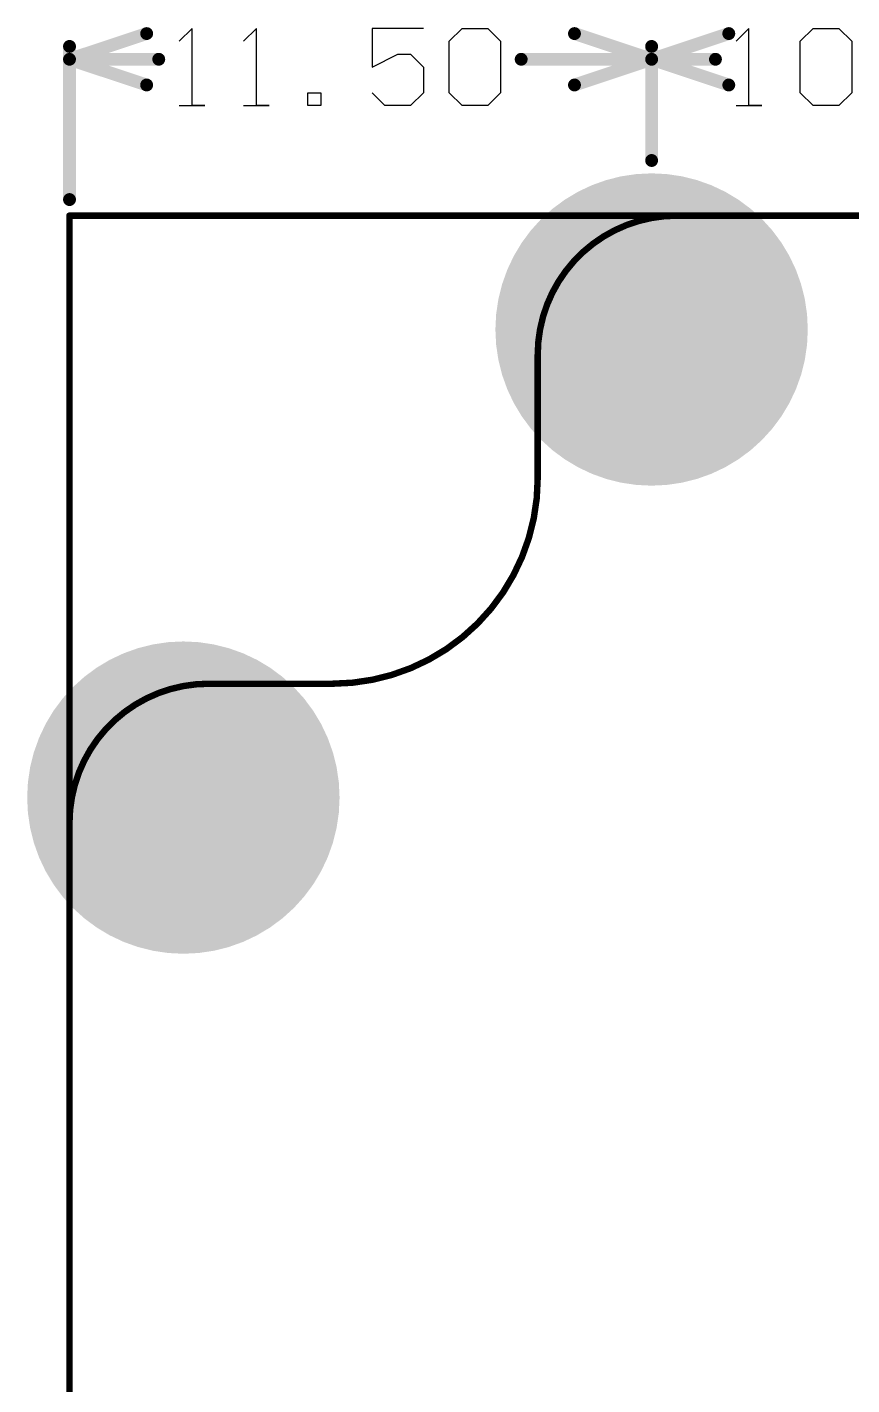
# Model space of a CAD drawing. Header units: millimetres. Extents: x 18.6 to 91.5, y 20.1 to 88.8.
# Drawn here: x 26.56 to 42.86, y 59.3 to 86.12 of the extents above; entities that cross this region are included whole.
import ezdxf

# ---------------------------------------------------------------- set-up
doc = ezdxf.new("R2010")
doc.units = ezdxf.units.MM
for name, color, linetype in [('BottomLayer', 5, 'Continuous'), ('BottomSolder', 6, 'Continuous'), ('KeepOutLayer', 6, 'Continuous'), ('Mechanical1', 6, 'Continuous'), ('Mechanical2', 216, 'Continuous'), ('Mechanical6', 56, 'Continuous'), ('MidLayer1', 16, 'Continuous'), ('MidLayer2', 76, 'Continuous'), ('MultiLayer', 9, 'Continuous'), ('PadHoleLayer', 156, 'Continuous'), ('TopLayer', 1, 'Continuous'), ('TopSolder', 216, 'Continuous')]:
    doc.layers.add(name, color=color, linetype=linetype)

msp = doc.modelspace()

# ---------------------------------------------------------------- linework, layer by layer
at = {"layer": 'BottomLayer'}
for points, const_width in [([(37.408, 80.15, 1), (40.392, 80.15, 1)], 2.985), ([(40.226, 81.776, 1), (40.826, 81.776, 1)], 0.6), ([(40.9, 80.15, 1), (41.5, 80.15, 1)], 0.6), ([(36.974, 78.524, 1), (37.574, 78.524, 1)], 0.6), ([(40.226, 78.524, 1), (40.826, 78.524, 1)], 0.6), ([(38.6, 77.85, 1), (39.2, 77.85, 1)], 0.6), ([(28.158, 70.9, 1), (31.142, 70.9, 1)], 2.985), ([(30.976, 72.526, 1), (31.576, 72.526, 1)], 0.6), ([(31.65, 70.9, 1), (32.25, 70.9, 1)], 0.6), ([(27.724, 69.274, 1), (28.324, 69.274, 1)], 0.6), ([(30.976, 69.274, 1), (31.576, 69.274, 1)], 0.6), ([(29.35, 68.6, 1), (29.95, 68.6, 1)], 0.6)]:
    msp.add_lwpolyline(points, format="xyb", close=True, dxfattribs=dict(at, const_width=const_width))
at = {"layer": 'BottomSolder'}
for points, const_width in [([(37.357, 80.15, 1), (40.443, 80.15, 1)], 3.086), ([(40.176, 81.776, 1), (40.877, 81.776, 1)], 0.702), ([(40.849, 80.15, 1), (41.551, 80.15, 1)], 0.702), ([(36.923, 78.524, 1), (37.624, 78.524, 1)], 0.702), ([(40.176, 78.524, 1), (40.877, 78.524, 1)], 0.702), ([(38.549, 77.85, 1), (39.251, 77.85, 1)], 0.702), ([(28.107, 70.9, 1), (31.193, 70.9, 1)], 3.086), ([(30.926, 72.526, 1), (31.627, 72.526, 1)], 0.702), ([(31.599, 70.9, 1), (32.301, 70.9, 1)], 0.702), ([(27.673, 69.274, 1), (28.374, 69.274, 1)], 0.702), ([(30.926, 69.274, 1), (31.627, 69.274, 1)], 0.702), ([(29.299, 68.6, 1), (30.001, 68.6, 1)], 0.702)]:
    msp.add_lwpolyline(points, format="xyb", close=True, dxfattribs=dict(at, const_width=const_width))
at = {"layer": 'KeepOutLayer', "const_width": 0.127}
for points in [[(36.65, 79.65, -0.414214), (39.4, 82.4)], [(36.65, 77.21, -0.414213), (32.59, 73.15)], [(27.4, 70.4, -0.414214), (30.15, 73.15)]]:
    msp.add_lwpolyline(points, format="xyb", dxfattribs=at)
for points in [[(39.4, 82.4), (47.728, 82.4)], [(36.65, 77.21), (36.65, 79.65)], [(30.15, 73.15), (32.59, 73.15)], [(27.4, 39.4), (27.4, 70.4)]]:
    msp.add_lwpolyline(points, dxfattribs=at)
at = {"layer": 'KeepOutLayer', "const_width": 0.0635}
for points in [[(39.368, 82.4, 1), (39.432, 82.4, 1)], [(39.368, 82.4, 1), (39.432, 82.4, 1)], [(36.618, 79.65, 1), (36.682, 79.65, 1)], [(36.618, 79.65, 1), (36.682, 79.65, 1)], [(36.618, 77.21, 1), (36.682, 77.21, 1)], [(36.618, 77.21, 1), (36.682, 77.21, 1)], [(30.118, 73.15, 1), (30.182, 73.15, 1)], [(30.118, 73.15, 1), (30.182, 73.15, 1)], [(32.558, 73.15, 1), (32.622, 73.15, 1)], [(32.558, 73.15, 1), (32.622, 73.15, 1)], [(27.368, 70.4, 1), (27.432, 70.4, 1)], [(27.368, 70.4, 1), (27.432, 70.4, 1)]]:
    msp.add_lwpolyline(points, format="xyb", close=True, dxfattribs=at)
at = {"layer": 'Mechanical1', "const_width": 0.127}
for points in [[(36.65, 79.65, -0.414214), (39.4, 82.4)], [(36.65, 77.21, -0.414213), (32.59, 73.15)], [(27.4, 70.4, -0.414214), (30.15, 73.15)]]:
    msp.add_lwpolyline(points, format="xyb", dxfattribs=at)
for points in [[(39.4, 82.4), (47.728, 82.4)], [(36.65, 77.21), (36.65, 79.65)], [(30.15, 73.15), (32.59, 73.15)], [(27.4, 39.4), (27.4, 70.4)]]:
    msp.add_lwpolyline(points, dxfattribs=at)
at = {"layer": 'Mechanical1', "const_width": 0.0635}
for points in [[(39.368, 82.4, 1), (39.432, 82.4, 1)], [(39.368, 82.4, 1), (39.432, 82.4, 1)], [(36.618, 79.65, 1), (36.682, 79.65, 1)], [(36.618, 79.65, 1), (36.682, 79.65, 1)], [(36.618, 77.21, 1), (36.682, 77.21, 1)], [(36.618, 77.21, 1), (36.682, 77.21, 1)], [(30.118, 73.15, 1), (30.182, 73.15, 1)], [(30.118, 73.15, 1), (30.182, 73.15, 1)], [(32.558, 73.15, 1), (32.622, 73.15, 1)], [(32.558, 73.15, 1), (32.622, 73.15, 1)], [(27.368, 70.4, 1), (27.432, 70.4, 1)], [(27.368, 70.4, 1), (27.432, 70.4, 1)]]:
    msp.add_lwpolyline(points, format="xyb", close=True, dxfattribs=at)
at = {"layer": 'Mechanical2', "const_width": 0.127}
for points in [[(27.4, 82.4), (82.4, 82.4)], [(27.4, 27.4), (27.4, 82.4)]]:
    msp.add_lwpolyline(points, dxfattribs=at)
at = {"layer": 'Mechanical2', "const_width": 0.0635}
msp.add_lwpolyline([(27.368, 82.4, 1), (27.432, 82.4, 1)], format="xyb", close=True, dxfattribs=at)
msp.add_lwpolyline([(27.368, 82.4, 1), (27.432, 82.4, 1)], format="xyb", close=True, dxfattribs=at)
at = {"layer": 'Mechanical6'}
for p, q in [((29.824, 86.099), (29.57, 85.845)), ((29.824, 84.576), (29.824, 86.099)), ((31.093, 86.099), (30.839, 85.845)), ((31.093, 84.576), (31.093, 86.099)), ((34.394, 86.099), (33.378, 86.099)), ((33.378, 86.099), (33.378, 85.337)), ((34.902, 85.845), (35.156, 86.099)), ((35.156, 86.099), (35.664, 86.099)), ((35.664, 86.099), (35.918, 85.845)), ((40.822, 86.099), (40.568, 85.845)), ((40.822, 84.576), (40.822, 86.099)), ((41.837, 85.845), (42.091, 86.099)), ((42.091, 86.099), (42.599, 86.099)), ((42.599, 86.099), (42.853, 85.845)), ((33.378, 85.337), (33.886, 85.591)), ((33.886, 85.591), (34.14, 85.591)), ((34.14, 85.591), (34.394, 85.337)), ((34.902, 84.83), (34.902, 85.845)), ((35.918, 85.845), (35.918, 84.83)), ((41.837, 84.83), (41.837, 85.845)), ((42.853, 85.845), (42.853, 84.83)), ((34.394, 85.337), (34.394, 84.83)), ((32.109, 84.576), (32.109, 84.83)), ((32.109, 84.83), (32.363, 84.83)), ((32.363, 84.83), (32.363, 84.576)), ((33.632, 84.576), (33.378, 84.83)), ((34.394, 84.83), (34.14, 84.576)), ((35.156, 84.576), (34.902, 84.83)), ((35.918, 84.83), (35.664, 84.576)), ((42.091, 84.576), (41.837, 84.83)), ((42.853, 84.83), (42.599, 84.576)), ((29.57, 84.576), (30.077, 84.576)), ((30.077, 84.576), (29.824, 84.576)), ((30.839, 84.576), (31.347, 84.576)), ((31.347, 84.576), (31.093, 84.576)), ((32.363, 84.576), (32.109, 84.576)), ((34.14, 84.576), (33.632, 84.576)), ((35.664, 84.576), (35.156, 84.576)), ((40.568, 84.576), (41.076, 84.576)), ((41.076, 84.576), (40.822, 84.576)), ((42.599, 84.576), (42.091, 84.576))]:
    msp.add_line(p, q, dxfattribs=at)
for points, const_width in [([(27.4, 85.49), (28.924, 85.998)], 0.254), ([(37.376, 85.998), (38.9, 85.49)], 0.254), ([(38.9, 85.49), (40.424, 85.998)], 0.254), ([(27.4, 82.718), (27.4, 85.744)], 0.254), ([(38.9, 83.49), (38.9, 85.744)], 0.254), ([(38.9, 83.49), (38.9, 85.744)], 0.254), ([(27.4, 85.49), (29.163, 85.49)], 0.254), ([(27.4, 85.49), (28.924, 84.982)], 0.254), ([(36.324, 85.49), (38.9, 85.49)], 0.254), ([(37.376, 84.982), (38.9, 85.49)], 0.254), ([(38.9, 85.49), (40.161, 85.49)], 0.254), ([(38.9, 85.49), (40.424, 84.982)], 0.254), ([(39.4, 82.4), (47.728, 82.4)], 0.127), ([(36.65, 77.21), (36.65, 79.65)], 0.127), ([(30.15, 73.15), (32.59, 73.15)], 0.127), ([(27.4, 39.4), (27.4, 70.4)], 0.127)]:
    msp.add_lwpolyline(points, dxfattribs=dict(at, const_width=const_width))
for points, const_width in [([(28.861, 85.998, 1), (28.988, 85.998, 1)], 0.127), ([(37.313, 85.998, 1), (37.44, 85.998, 1)], 0.127), ([(40.361, 85.998, 1), (40.488, 85.998, 1)], 0.127), ([(27.337, 85.744, 1), (27.464, 85.744, 1)], 0.127), ([(38.837, 85.744, 1), (38.964, 85.744, 1)], 0.127), ([(38.837, 85.744, 1), (38.964, 85.744, 1)], 0.127), ([(27.337, 85.49, 1), (27.464, 85.49, 1)], 0.127), ([(27.337, 85.49, 1), (27.464, 85.49, 1)], 0.127), ([(27.337, 85.49, 1), (27.464, 85.49, 1)], 0.127), ([(29.1, 85.49, 1), (29.227, 85.49, 1)], 0.127), ([(36.26, 85.49, 1), (36.387, 85.49, 1)], 0.127), ([(38.837, 85.49, 1), (38.964, 85.49, 1)], 0.127), ([(38.837, 85.49, 1), (38.964, 85.49, 1)], 0.127), ([(38.837, 85.49, 1), (38.964, 85.49, 1)], 0.127), ([(38.837, 85.49, 1), (38.964, 85.49, 1)], 0.127), ([(38.837, 85.49, 1), (38.964, 85.49, 1)], 0.127), ([(38.837, 85.49, 1), (38.964, 85.49, 1)], 0.127), ([(40.098, 85.49, 1), (40.225, 85.49, 1)], 0.127), ([(28.861, 84.982, 1), (28.988, 84.982, 1)], 0.127), ([(37.313, 84.982, 1), (37.44, 84.982, 1)], 0.127), ([(40.361, 84.982, 1), (40.488, 84.982, 1)], 0.127), ([(38.837, 83.49, 1), (38.964, 83.49, 1)], 0.127), ([(38.837, 83.49, 1), (38.964, 83.49, 1)], 0.127), ([(27.337, 82.718, 1), (27.464, 82.718, 1)], 0.127), ([(39.368, 82.4, 1), (39.432, 82.4, 1)], 0.0635), ([(39.368, 82.4, 1), (39.432, 82.4, 1)], 0.0635), ([(36.618, 79.65, 1), (36.682, 79.65, 1)], 0.0635), ([(36.618, 79.65, 1), (36.682, 79.65, 1)], 0.0635), ([(36.618, 77.21, 1), (36.682, 77.21, 1)], 0.0635), ([(36.618, 77.21, 1), (36.682, 77.21, 1)], 0.0635), ([(30.118, 73.15, 1), (30.182, 73.15, 1)], 0.0635), ([(30.118, 73.15, 1), (30.182, 73.15, 1)], 0.0635), ([(32.558, 73.15, 1), (32.622, 73.15, 1)], 0.0635), ([(32.558, 73.15, 1), (32.622, 73.15, 1)], 0.0635), ([(27.368, 70.4, 1), (27.432, 70.4, 1)], 0.0635), ([(27.368, 70.4, 1), (27.432, 70.4, 1)], 0.0635)]:
    msp.add_lwpolyline(points, format="xyb", close=True, dxfattribs=dict(at, const_width=const_width))
at = {"layer": 'Mechanical6', "const_width": 0.127}
for points in [[(36.65, 79.65, -0.414214), (39.4, 82.4)], [(36.65, 77.21, -0.414213), (32.59, 73.15)], [(27.4, 70.4, -0.414214), (30.15, 73.15)]]:
    msp.add_lwpolyline(points, format="xyb", dxfattribs=at)
at = {"layer": 'MidLayer1'}
for points, const_width in [([(37.408, 80.15, 1), (40.392, 80.15, 1)], 2.985), ([(40.226, 81.776, 1), (40.826, 81.776, 1)], 0.6), ([(40.9, 80.15, 1), (41.5, 80.15, 1)], 0.6), ([(36.974, 78.524, 1), (37.574, 78.524, 1)], 0.6), ([(40.226, 78.524, 1), (40.826, 78.524, 1)], 0.6), ([(38.6, 77.85, 1), (39.2, 77.85, 1)], 0.6), ([(28.158, 70.9, 1), (31.142, 70.9, 1)], 2.985), ([(30.976, 72.526, 1), (31.576, 72.526, 1)], 0.6), ([(31.65, 70.9, 1), (32.25, 70.9, 1)], 0.6), ([(27.724, 69.274, 1), (28.324, 69.274, 1)], 0.6), ([(30.976, 69.274, 1), (31.576, 69.274, 1)], 0.6), ([(29.35, 68.6, 1), (29.95, 68.6, 1)], 0.6)]:
    msp.add_lwpolyline(points, format="xyb", close=True, dxfattribs=dict(at, const_width=const_width))
at = {"layer": 'MidLayer2'}
for points, const_width in [([(37.408, 80.15, 1), (40.392, 80.15, 1)], 2.985), ([(40.226, 81.776, 1), (40.826, 81.776, 1)], 0.6), ([(40.9, 80.15, 1), (41.5, 80.15, 1)], 0.6), ([(36.974, 78.524, 1), (37.574, 78.524, 1)], 0.6), ([(40.226, 78.524, 1), (40.826, 78.524, 1)], 0.6), ([(38.6, 77.85, 1), (39.2, 77.85, 1)], 0.6), ([(28.158, 70.9, 1), (31.142, 70.9, 1)], 2.985), ([(30.976, 72.526, 1), (31.576, 72.526, 1)], 0.6), ([(31.65, 70.9, 1), (32.25, 70.9, 1)], 0.6), ([(27.724, 69.274, 1), (28.324, 69.274, 1)], 0.6), ([(30.976, 69.274, 1), (31.576, 69.274, 1)], 0.6), ([(29.35, 68.6, 1), (29.95, 68.6, 1)], 0.6)]:
    msp.add_lwpolyline(points, format="xyb", close=True, dxfattribs=dict(at, const_width=const_width))
at = {"layer": 'MultiLayer'}
for points, const_width in [([(37.408, 80.15, 1), (40.392, 80.15, 1)], 2.985), ([(40.226, 81.776, 1), (40.826, 81.776, 1)], 0.6), ([(40.9, 80.15, 1), (41.5, 80.15, 1)], 0.6), ([(36.974, 78.524, 1), (37.574, 78.524, 1)], 0.6), ([(40.226, 78.524, 1), (40.826, 78.524, 1)], 0.6), ([(38.6, 77.85, 1), (39.2, 77.85, 1)], 0.6), ([(28.158, 70.9, 1), (31.142, 70.9, 1)], 2.985), ([(30.976, 72.526, 1), (31.576, 72.526, 1)], 0.6), ([(31.65, 70.9, 1), (32.25, 70.9, 1)], 0.6), ([(27.724, 69.274, 1), (28.324, 69.274, 1)], 0.6), ([(30.976, 69.274, 1), (31.576, 69.274, 1)], 0.6), ([(29.35, 68.6, 1), (29.95, 68.6, 1)], 0.6)]:
    msp.add_lwpolyline(points, format="xyb", close=True, dxfattribs=dict(at, const_width=const_width))
at = {"layer": 'PadHoleLayer'}
for points, const_width in [([(40.401, 81.776, 1), (40.651, 81.776, 1)], 0.25), ([(38.143, 80.15, 1), (39.658, 80.15, 1)], 1.515), ([(41.075, 80.15, 1), (41.325, 80.15, 1)], 0.25), ([(37.149, 78.524, 1), (37.399, 78.524, 1)], 0.25), ([(40.401, 78.524, 1), (40.651, 78.524, 1)], 0.25), ([(38.775, 77.85, 1), (39.025, 77.85, 1)], 0.25), ([(31.151, 72.526, 1), (31.401, 72.526, 1)], 0.25), ([(28.893, 70.9, 1), (30.408, 70.9, 1)], 1.515), ([(31.825, 70.9, 1), (32.075, 70.9, 1)], 0.25), ([(27.899, 69.274, 1), (28.149, 69.274, 1)], 0.25), ([(31.151, 69.274, 1), (31.401, 69.274, 1)], 0.25), ([(29.525, 68.6, 1), (29.775, 68.6, 1)], 0.25)]:
    msp.add_lwpolyline(points, format="xyb", close=True, dxfattribs=dict(at, const_width=const_width))
at = {"layer": 'TopLayer'}
for points, const_width in [([(37.408, 80.15, 1), (40.392, 80.15, 1)], 2.985), ([(40.226, 81.776, 1), (40.826, 81.776, 1)], 0.6), ([(40.9, 80.15, 1), (41.5, 80.15, 1)], 0.6), ([(36.974, 78.524, 1), (37.574, 78.524, 1)], 0.6), ([(40.226, 78.524, 1), (40.826, 78.524, 1)], 0.6), ([(38.6, 77.85, 1), (39.2, 77.85, 1)], 0.6), ([(28.158, 70.9, 1), (31.142, 70.9, 1)], 2.985), ([(30.976, 72.526, 1), (31.576, 72.526, 1)], 0.6), ([(31.65, 70.9, 1), (32.25, 70.9, 1)], 0.6), ([(27.724, 69.274, 1), (28.324, 69.274, 1)], 0.6), ([(30.976, 69.274, 1), (31.576, 69.274, 1)], 0.6), ([(29.35, 68.6, 1), (29.95, 68.6, 1)], 0.6)]:
    msp.add_lwpolyline(points, format="xyb", close=True, dxfattribs=dict(at, const_width=const_width))
at = {"layer": 'TopSolder'}
for points, const_width in [([(37.357, 80.15, 1), (40.443, 80.15, 1)], 3.086), ([(40.176, 81.776, 1), (40.877, 81.776, 1)], 0.702), ([(40.849, 80.15, 1), (41.551, 80.15, 1)], 0.702), ([(36.923, 78.524, 1), (37.624, 78.524, 1)], 0.702), ([(40.176, 78.524, 1), (40.877, 78.524, 1)], 0.702), ([(38.549, 77.85, 1), (39.251, 77.85, 1)], 0.702), ([(28.107, 70.9, 1), (31.193, 70.9, 1)], 3.086), ([(30.926, 72.526, 1), (31.627, 72.526, 1)], 0.702), ([(31.599, 70.9, 1), (32.301, 70.9, 1)], 0.702), ([(27.673, 69.274, 1), (28.374, 69.274, 1)], 0.702), ([(30.926, 69.274, 1), (31.627, 69.274, 1)], 0.702), ([(29.299, 68.6, 1), (30.001, 68.6, 1)], 0.702)]:
    msp.add_lwpolyline(points, format="xyb", close=True, dxfattribs=dict(at, const_width=const_width))

doc.saveas('drawing.dxf')
